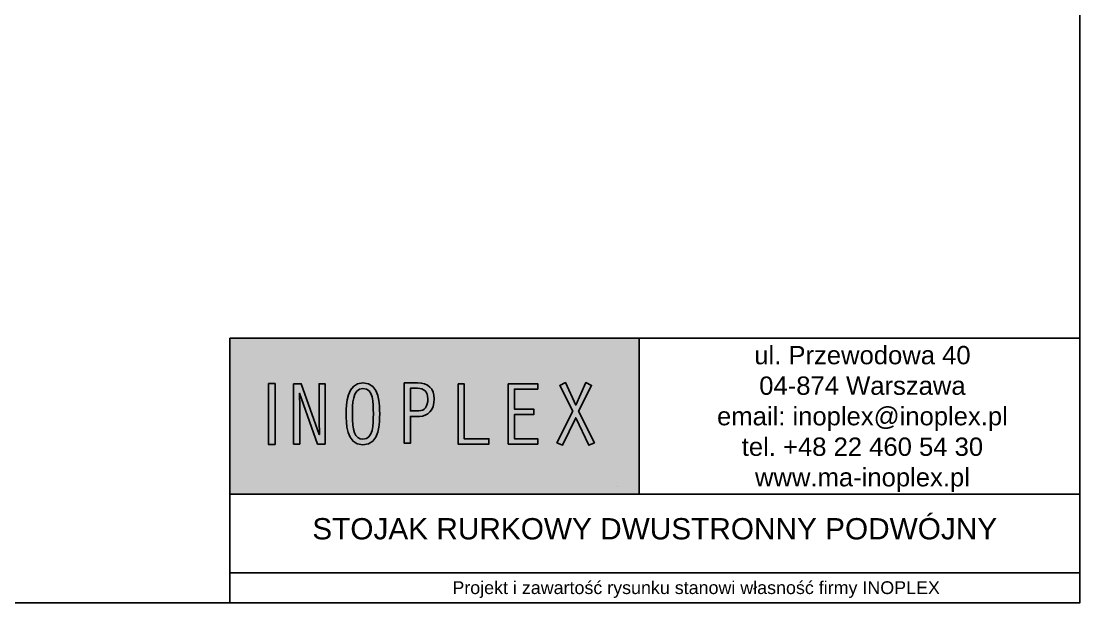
# Model space of a CAD drawing. Header units: millimetres. Extents: x 0 to 4013, y 0 to 5448.
# Drawn here: x 1530 to 4013, y 0 to 1366 of the extents above; entities that cross this region are included whole.
import ezdxf

# ---------------------------------------------------------------- set-up
doc = ezdxf.new("R2010")
doc.units = ezdxf.units.MM
doc.header["$LTSCALE"] = 4
doc.layers.add('LAYER_1', color=7, linetype='Continuous')
doc.styles.get("Standard").update_dxf_attribs({"font": 'arial.ttf'})

msp = doc.modelspace()

# ---------------------------------------------------------------- hatches: boundary and pattern name
h = msp.add_hatch(color=255)
h.dxf.hatch_style = 1
h.paths.add_polyline_path([(2979.1, 621.8), (2019.1, 621.8), (2019.1, 257.2), (2019.1, 255.4), (2979.1, 255.4)])
h.paths.add_polyline_path([(2948.9, 532.1), (2948.9, 349.9), (2928.6, 349.9), (2928.6, 273), (2033.9, 273), (2033.9, 605), (2928.6, 605), (2928.6, 532.1)], flags=16)
h = msp.add_hatch(color=250)
h.dxf.hatch_style = 1
h.paths.add_polyline_path([(2928.6, 349.9), (2396.2, 349.9), (2396.2, 532.1), (2928.6, 532.1), (2928.6, 605), (2033.9, 605), (2033.9, 273), (2928.6, 273)])
edge = h.paths.add_edge_path(flags=16)
edge.add_spline(control_points=[(2370.8, 443.7), (2370.8, 425.9), (2371.4, 370.8), (2331.4, 370.8)], knot_values=[0, 0, 0, 0, 1, 1, 1, 1], degree=3, periodic=0)
edge.add_spline(control_points=[(2331.4, 370.8), (2291.1, 370.8), (2292.1, 425.5), (2292.1, 443.7)], knot_values=[0, 0, 0, 0, 1, 1, 1, 1], degree=3, periodic=0)
edge.add_spline(control_points=[(2292.1, 443.7), (2292.1, 467.1), (2293.6, 516.4), (2331.4, 516.4)], knot_values=[0, 0, 0, 0, 1, 1, 1, 1], degree=3, periodic=0)
edge.add_spline(control_points=[(2331.4, 516.4), (2371.4, 516.4), (2370.8, 462.5), (2370.8, 443.7)], knot_values=[0, 0, 0, 0, 1, 1, 1, 1], degree=3, periodic=0)
edge = h.paths.add_edge_path(flags=0)
edge.add_spline(control_points=[(2355.9, 443.7), (2355.9, 419.1), (2356.1, 384.2), (2331.4, 384.2)], knot_values=[0, 0, 0, 0, 1, 1, 1, 1], degree=3, periodic=0)
edge.add_spline(control_points=[(2331.4, 384.2), (2311.5, 384.2), (2307, 405.5), (2307, 443.7)], knot_values=[0, 0, 0, 0, 1, 1, 1, 1], degree=3, periodic=0)
edge.add_spline(control_points=[(2307, 443.7), (2307, 464.6), (2306.4, 503.1), (2331.4, 503.1)], knot_values=[0, 0, 0, 0, 1, 1, 1, 1], degree=3, periodic=0)
edge.add_spline(control_points=[(2331.4, 503.1), (2356.5, 503.1), (2355.9, 470.5), (2355.9, 443.7)], knot_values=[0, 0, 0, 0, 1, 1, 1, 1], degree=3, periodic=0)
h.paths.add_polyline_path([(2242.9, 372.8), (2225.1, 372.8), (2183, 492.2), (2182.5, 491.8), (2183.2, 459.7), (2183.2, 372.8), (2168.9, 372.8), (2168.9, 514.5), (2186.8, 514.5), (2228.9, 395.3), (2229.3, 395.7), (2228.7, 427.4), (2228.7, 514.5), (2242.9, 514.5)], flags=16)
h.paths.add_polyline_path([(2125.5, 372.2), (2110, 372.2), (2110, 514.9), (2125.5, 514.9)], flags=16)
edge = h.paths.add_edge_path(flags=0)
edge.add_spline(control_points=[(2355.9, 443.7), (2355.9, 470.5), (2356.5, 503.1), (2331.4, 503.1)], knot_values=[0, 0, 0, 0, 1, 1, 1, 1], degree=3, periodic=0)
edge.add_spline(control_points=[(2331.4, 503.1), (2306.4, 503.1), (2307, 464.6), (2307, 443.7)], knot_values=[0, 0, 0, 0, 1, 1, 1, 1], degree=3, periodic=0)
edge.add_spline(control_points=[(2307, 443.7), (2307, 405.5), (2311.5, 384.2), (2331.4, 384.2)], knot_values=[0, 0, 0, 0, 1, 1, 1, 1], degree=3, periodic=0)
edge.add_spline(control_points=[(2331.4, 384.2), (2356.1, 384.2), (2355.9, 419.1), (2355.9, 443.7)], knot_values=[0, 0, 0, 0, 1, 1, 1, 1], degree=3, periodic=0)
at = {"true_color": 0x7bad3e}
h = msp.add_hatch(color=75, dxfattribs=at)
h.dxf.hatch_style = 1
h.paths.add_polyline_path([(2948.9, 532.1), (2396.2, 532.1), (2396.2, 349.9), (2948.9, 349.9)])
h.paths.add_polyline_path([(2874.5, 375.9), (2861.7, 370), (2830.7, 434.8), (2799.2, 370), (2786.5, 375.9), (2823.5, 449.9), (2793.1, 510.7), (2806.3, 517.3), (2830.5, 464.4), (2854.7, 517.3), (2867.9, 510.7), (2837.5, 449.9)], flags=16)
h.paths.add_polyline_path([(2741.6, 385.5), (2741.6, 372.8), (2672.5, 372.8), (2672.5, 514.5), (2741.6, 514.5), (2741.6, 501.8), (2686.8, 501.8), (2686.8, 455), (2732, 455), (2732, 442.3), (2686.8, 442.3), (2686.8, 385.5)], flags=16)
h.paths.add_polyline_path([(2627.1, 385.5), (2627.1, 372.8), (2554.6, 372.8), (2554.6, 514.5), (2568.9, 514.5), (2568.9, 385.5)], flags=16)
edge = h.paths.add_edge_path(flags=16)
edge.add_spline(control_points=[(2498.6, 478.9), (2498.6, 452.6), (2483.7, 437.9), (2464.1, 437.9)], knot_values=[0, 0, 0, 0, 1, 1, 1, 1], degree=3, periodic=0)
edge.add_line((2464.1, 437.9), (2442.9, 437.9))
edge.add_line((2442.9, 437.9), (2442.9, 374.8))
edge.add_line((2442.9, 374.8), (2428.6, 374.8))
edge.add_line((2428.6, 374.8), (2428.6, 516.6))
edge.add_line((2428.6, 516.6), (2459.4, 516.6))
edge.add_spline(control_points=[(2459.4, 516.6), (2484.5, 516.6), (2498.6, 503.2), (2498.6, 478.9)], knot_values=[0, 0, 0, 0, 1, 1, 1, 1], degree=3, periodic=0)
edge = h.paths.add_edge_path(flags=0)
edge.add_spline(control_points=[(2483.7, 478.9), (2483.7, 461.1), (2476, 451.1), (2462.8, 450.9)], knot_values=[0, 0, 0, 0, 1, 1, 1, 1], degree=3, periodic=0)
edge.add_line((2462.8, 450.9), (2442.9, 450.7))
edge.add_line((2442.9, 450.7), (2442.9, 503.8))
edge.add_line((2442.9, 503.8), (2459.2, 503.8))
edge.add_spline(control_points=[(2459.2, 503.8), (2474.5, 503.8), (2483.7, 496.4), (2483.7, 478.9)], knot_values=[0, 0, 0, 0, 1, 1, 1, 1], degree=3, periodic=0)
edge = h.paths.add_edge_path(flags=0)
edge.add_spline(control_points=[(2462.8, 450.9), (2476, 451.1), (2483.7, 461.1), (2483.7, 478.9)], knot_values=[0, 0, 0, 0, 1, 1, 1, 1], degree=3, periodic=0)
edge.add_spline(control_points=[(2483.7, 478.9), (2483.7, 496.4), (2474.5, 503.8), (2459.2, 503.8)], knot_values=[0, 0, 0, 0, 1, 1, 1, 1], degree=3, periodic=0)
edge.add_line((2459.2, 503.8), (2442.9, 503.8))
edge.add_line((2442.9, 503.8), (2442.9, 450.7))
edge.add_line((2442.9, 450.7), (2462.8, 450.9))
h = msp.add_hatch(color=255)
h.dxf.hatch_style = 1
h.paths.add_polyline_path([(2125.5, 514.9), (2110, 514.9), (2110, 372.2), (2125.5, 372.2)])
h.paths.add_polyline_path([(2225.1, 372.8), (2242.9, 372.8), (2242.9, 514.5), (2228.7, 514.5), (2228.7, 427.4), (2229.3, 394), (2186.8, 514.5), (2168.9, 514.5), (2168.9, 372.8), (2183.2, 372.8), (2183.2, 459.7), (2182.5, 493.5)])
edge = h.paths.add_edge_path()
edge.add_spline(control_points=[(2331.4, 516.4), (2293.6, 516.4), (2292.1, 467.1), (2292.1, 443.7)], knot_values=[0, 0, 0, 0, 1, 1, 1, 1], degree=3, periodic=0)
edge.add_spline(control_points=[(2292.1, 443.7), (2292.1, 425.5), (2291.1, 370.8), (2331.4, 370.8)], knot_values=[0, 0, 0, 0, 1, 1, 1, 1], degree=3, periodic=0)
edge.add_spline(control_points=[(2331.4, 370.8), (2371.4, 370.8), (2370.8, 425.9), (2370.8, 443.7)], knot_values=[0, 0, 0, 0, 1, 1, 1, 1], degree=3, periodic=0)
edge.add_spline(control_points=[(2370.8, 443.7), (2370.8, 462.5), (2371.4, 516.4), (2331.4, 516.4)], knot_values=[0, 0, 0, 0, 1, 1, 1, 1], degree=3, periodic=0)
edge = h.paths.add_edge_path(flags=16)
edge.add_spline(control_points=[(2307, 443.7), (2307, 464.6), (2306.4, 503.1), (2331.4, 503.1)], knot_values=[0, 0, 0, 0, 1, 1, 1, 1], degree=3, periodic=0)
edge.add_spline(control_points=[(2331.4, 503.1), (2356.5, 503.1), (2355.9, 470.5), (2355.9, 443.7)], knot_values=[0, 0, 0, 0, 1, 1, 1, 1], degree=3, periodic=0)
edge.add_spline(control_points=[(2355.9, 443.7), (2355.9, 419.1), (2356.1, 384.2), (2331.4, 384.2)], knot_values=[0, 0, 0, 0, 1, 1, 1, 1], degree=3, periodic=0)
edge.add_spline(control_points=[(2331.4, 384.2), (2311.5, 384.2), (2307, 405.5), (2307, 443.7)], knot_values=[0, 0, 0, 0, 1, 1, 1, 1], degree=3, periodic=0)
edge = h.paths.add_edge_path()
edge.add_line((2428.6, 374.8), (2442.9, 374.8))
edge.add_line((2442.9, 374.8), (2442.9, 437.9))
edge.add_line((2442.9, 437.9), (2464.1, 437.9))
edge.add_spline(control_points=[(2464.1, 437.9), (2483.7, 437.9), (2498.6, 452.6), (2498.6, 478.9)], knot_values=[0, 0, 0, 0, 1, 1, 1, 1], degree=3, periodic=0)
edge.add_spline(control_points=[(2498.6, 478.9), (2498.6, 503.2), (2484.5, 516.6), (2459.4, 516.6)], knot_values=[0, 0, 0, 0, 1, 1, 1, 1], degree=3, periodic=0)
edge.add_line((2459.4, 516.6), (2428.6, 516.6))
edge.add_line((2428.6, 516.6), (2428.6, 374.8))
edge = h.paths.add_edge_path(flags=16)
edge.add_line((2442.9, 503.8), (2463.7, 503.8))
edge.add_spline(control_points=[(2459.2, 503.8), (2474.5, 503.8), (2483.7, 496.4), (2483.7, 478.9)], knot_values=[0, 0, 0, 0, 1, 1, 1, 1], degree=3, periodic=0)
edge.add_spline(control_points=[(2483.7, 478.9), (2483.7, 461.1), (2476, 451.1), (2462.8, 450.9)], knot_values=[0, 0, 0, 0, 1, 1, 1, 1], degree=3, periodic=0)
edge.add_line((2462.8, 450.9), (2442.9, 450.7))
edge.add_line((2442.9, 450.7), (2442.9, 503.8))
h.paths.add_polyline_path([(2554.6, 372.8), (2627.1, 372.8), (2627.1, 385.5), (2568.9, 385.5), (2568.9, 514.5), (2554.6, 514.5)])
h.paths.add_polyline_path([(2686.8, 501.8), (2741.6, 501.8), (2741.6, 514.5), (2672.5, 514.5), (2672.5, 372.8), (2741.6, 372.8), (2741.6, 385.5), (2686.8, 385.5), (2686.8, 442.3), (2732, 442.3), (2732, 455), (2686.8, 455)])
h.paths.add_polyline_path([(2867.9, 510.7), (2854.7, 517.3), (2830.5, 464.4), (2806.3, 517.3), (2793.1, 510.7), (2823.5, 449.9), (2786.5, 375.9), (2799.2, 370), (2830.7, 434.8), (2861.7, 370), (2874.5, 375.9), (2837.5, 449.9)])
h = msp.add_hatch(color=250)
h.dxf.hatch_style = 1
edge = h.paths.add_edge_path()
edge.add_spline(control_points=[(2331.4, 503.1), (2306.4, 503.1), (2307, 464.6), (2307, 443.7)], knot_values=[0, 0, 0, 0, 1, 1, 1, 1], degree=3, periodic=0)
edge.add_spline(control_points=[(2307, 443.7), (2307, 405.5), (2311.5, 384.2), (2331.4, 384.2)], knot_values=[0, 0, 0, 0, 1, 1, 1, 1], degree=3, periodic=0)
edge.add_spline(control_points=[(2331.4, 384.2), (2356.1, 384.2), (2355.9, 419.1), (2355.9, 443.7)], knot_values=[0, 0, 0, 0, 1, 1, 1, 1], degree=3, periodic=0)
edge.add_spline(control_points=[(2355.9, 443.7), (2355.9, 470.5), (2356.5, 503.1), (2331.4, 503.1)], knot_values=[0, 0, 0, 0, 1, 1, 1, 1], degree=3, periodic=0)
h = msp.add_hatch(color=255)
h.dxf.hatch_style = 1
edge = h.paths.add_edge_path()
edge.add_line((2428.6, 374.8), (2442.9, 374.8))
edge.add_line((2442.9, 374.8), (2442.9, 437.9))
edge.add_line((2442.9, 437.9), (2464.1, 437.9))
edge.add_spline(control_points=[(2464.1, 437.9), (2483.7, 437.9), (2498.6, 452.6), (2498.6, 478.9)], knot_values=[0, 0, 0, 0, 1, 1, 1, 1], degree=3, periodic=0)
edge.add_spline(control_points=[(2498.6, 478.9), (2498.6, 503.2), (2484.5, 516.6), (2459.4, 516.6)], knot_values=[0, 0, 0, 0, 1, 1, 1, 1], degree=3, periodic=0)
edge.add_line((2459.4, 516.6), (2428.6, 516.6))
edge.add_line((2428.6, 516.6), (2428.6, 374.8))
edge = h.paths.add_edge_path(flags=16)
edge.add_line((2442.9, 450.7), (2442.9, 503.8))
edge.add_line((2442.9, 503.8), (2469.7, 503.8))
edge.add_spline(control_points=[(2459.2, 503.8), (2474.5, 503.8), (2483.7, 496.4), (2483.7, 478.9)], knot_values=[0, 0, 0, 0, 1, 1, 1, 1], degree=3, periodic=0)
edge.add_spline(control_points=[(2483.7, 478.9), (2483.7, 461.1), (2476, 451.1), (2462.8, 450.9)], knot_values=[0, 0, 0, 0, 1, 1, 1, 1], degree=3, periodic=0)
edge.add_line((2462.8, 450.9), (2442.9, 450.7))
h = msp.add_hatch(color=75, dxfattribs=at)
h.dxf.hatch_style = 1
edge = h.paths.add_edge_path()
edge.add_line((2442.9, 450.7), (2462.8, 450.9))
edge.add_spline(control_points=[(2462.8, 450.9), (2476, 451.1), (2483.7, 461.1), (2483.7, 478.9)], knot_values=[0, 0, 0, 0, 1, 1, 1, 1], degree=3, periodic=0)
edge.add_spline(control_points=[(2483.7, 478.9), (2483.7, 496.4), (2474.5, 503.8), (2459.2, 503.8)], knot_values=[0, 0, 0, 0, 1, 1, 1, 1], degree=3, periodic=0)
edge.add_line((2459.2, 503.8), (2442.9, 503.8))
edge.add_line((2442.9, 503.8), (2442.9, 450.7))
h = msp.add_hatch(color=255)
h.dxf.hatch_style = 1
h.paths.add_polyline_path([(2554.6, 372.8), (2627.1, 372.8), (2627.1, 385.5), (2568.9, 385.5), (2568.9, 514.5), (2554.6, 514.5)])
h = msp.add_hatch(color=255)
h.dxf.hatch_style = 1
h.paths.add_polyline_path([(2672.5, 372.8), (2741.6, 372.8), (2741.6, 385.5), (2686.8, 385.5), (2686.8, 442.3), (2732, 442.3), (2732, 455), (2686.8, 455), (2686.8, 501.8), (2741.6, 501.8), (2741.6, 514.5), (2672.5, 514.5)])
h = msp.add_hatch(color=255)
h.dxf.hatch_style = 1
h.paths.add_polyline_path([(2823.5, 449.9), (2786.5, 375.9), (2799.2, 370), (2830.7, 434.8), (2861.7, 370), (2874.5, 375.9), (2837.5, 449.9), (2867.9, 510.7), (2854.7, 517.3), (2830.5, 464.4), (2806.3, 517.3), (2793.1, 510.7)])

# ---------------------------------------------------------------- linework, layer by layer
for p, q in [((2019.1, 621.8), (4013, 621.8)), ((2019.1, 257.2), (2019.1, 621.8)), ((2979.1, 621.8), (2979.1, 255.4)), ((2019.1, 257.2), (2019.1, 0.1)), ((4013, 255.4), (2019.1, 255.4)), ((4012.7, 70.6), (2019.1, 70.6))]:
    msp.add_line(p, q)
msp.add_lwpolyline([(0, 5447.6), (4013, 5447.6), (4013, 0.1), (0, 0.1)], close=True)
at = {"layer": 'LAYER_1'}
msp.add_line((2928.6, 273), (2928.6, 273), dxfattribs=at)
at = {"layer": 'LAYER_1', "color": 255}
for points in [[(2110, 514.9), (2125.5, 514.9), (2125.5, 372.2), (2110, 372.2), (2110, 514.9), (2110, 514.9)], [(2168.9, 514.5), (2186.8, 514.5), (2228.9, 395.3), (2229.3, 395.7), (2228.7, 427.4), (2228.7, 514.5), (2242.9, 514.5), (2242.9, 372.8), (2225.1, 372.8), (2183, 492.2), (2182.5, 491.8), (2183.2, 459.7), (2183.2, 372.8), (2168.9, 372.8), (2168.9, 514.5), (2168.9, 514.5)], [(2442.9, 374.8), (2428.6, 374.8), (2428.6, 516.6), (2459.4, 516.6)], [(2459.2, 503.8), (2442.9, 503.8), (2442.9, 450.7), (2442.9, 450.7)], [(2554.6, 514.5), (2568.9, 514.5), (2568.9, 385.5), (2627.1, 385.5), (2627.1, 372.8), (2554.6, 372.8), (2554.6, 514.5), (2554.6, 514.5)], [(2672.5, 514.5), (2741.6, 514.5), (2741.6, 501.8), (2686.8, 501.8), (2686.8, 455), (2732, 455), (2732, 442.3), (2686.8, 442.3), (2686.8, 385.5), (2741.6, 385.5), (2741.6, 372.8), (2672.5, 372.8), (2672.5, 514.5), (2672.5, 514.5)], [(2799.2, 370), (2786.5, 375.9), (2823.5, 449.9), (2793.1, 510.7), (2806.3, 517.3), (2830.5, 464.4), (2854.7, 517.3), (2867.9, 510.7), (2837.5, 449.9), (2874.5, 375.9), (2861.7, 370), (2830.7, 434.8), (2799.2, 370), (2799.2, 370)], [(2442.9, 450.7), (2462.8, 450.9)], [(2464.1, 437.9), (2442.9, 437.9), (2442.9, 374.8), (2442.9, 374.8)]]:
    msp.add_lwpolyline(points, dxfattribs=at)
for points in [[(2292.1, 443.7), (2292.1, 467.1), (2293.6, 516.4), (2331.4, 516.4)], [(2331.4, 503.1), (2306.4, 503.1), (2307, 464.6), (2307, 443.7)], [(2331.4, 516.4), (2371.4, 516.4), (2370.8, 462.5), (2370.8, 443.7)], [(2355.9, 443.7), (2355.9, 470.5), (2356.5, 503.1), (2331.4, 503.1)], [(2483.7, 478.9), (2483.7, 496.4), (2474.5, 503.8), (2459.2, 503.8)], [(2459.4, 516.6), (2484.5, 516.6), (2498.6, 503.2), (2498.6, 478.9)], [(2462.8, 450.9), (2476, 451.1), (2483.7, 461.1), (2483.7, 478.9)], [(2498.6, 478.9), (2498.6, 452.6), (2483.7, 437.9), (2464.1, 437.9)], [(2331.4, 370.8), (2291.1, 370.8), (2292.1, 425.5), (2292.1, 443.7)], [(2307, 443.7), (2307, 405.5), (2311.5, 384.2), (2331.4, 384.2)], [(2331.4, 384.2), (2356.1, 384.2), (2355.9, 419.1), (2355.9, 443.7)], [(2370.8, 443.7), (2370.8, 425.9), (2371.4, 370.8), (2331.4, 370.8)]]:
    msp.add_open_spline(points, degree=3, dxfattribs=at)

# ---------------------------------------------------------------- texts
at = {"attachment_point": 5}
for s, width, gutter_width, heights, insert, char_height in [('ul. Przewodowa 40\\P04-874 Warszawa\\Pemail: inoplex@inoplex.pl\\Ptel. +48 22 460 54 30\\Pwww.ma-inoplex.pl', 1019.877, 1, [387.8], (3503.1, 431.9), 43), ('STOJAK RURKOWY DWUSTRONNY PODWÓJNY', 1993.625, 1, [0], (3015.9, 173.7), 50), ('Projekt i zawartość rysunku stanowi własność firmy INOPLEX ', 1800.088, 12.5, [70.5], (3113, 31.2), 30)]:
    msp.add_mtext_dynamic_manual_height_columns(s, width=width, gutter_width=gutter_width, heights=heights, dxfattribs=dict(at, insert=insert, char_height=char_height))

doc.saveas('drawing.dxf')
